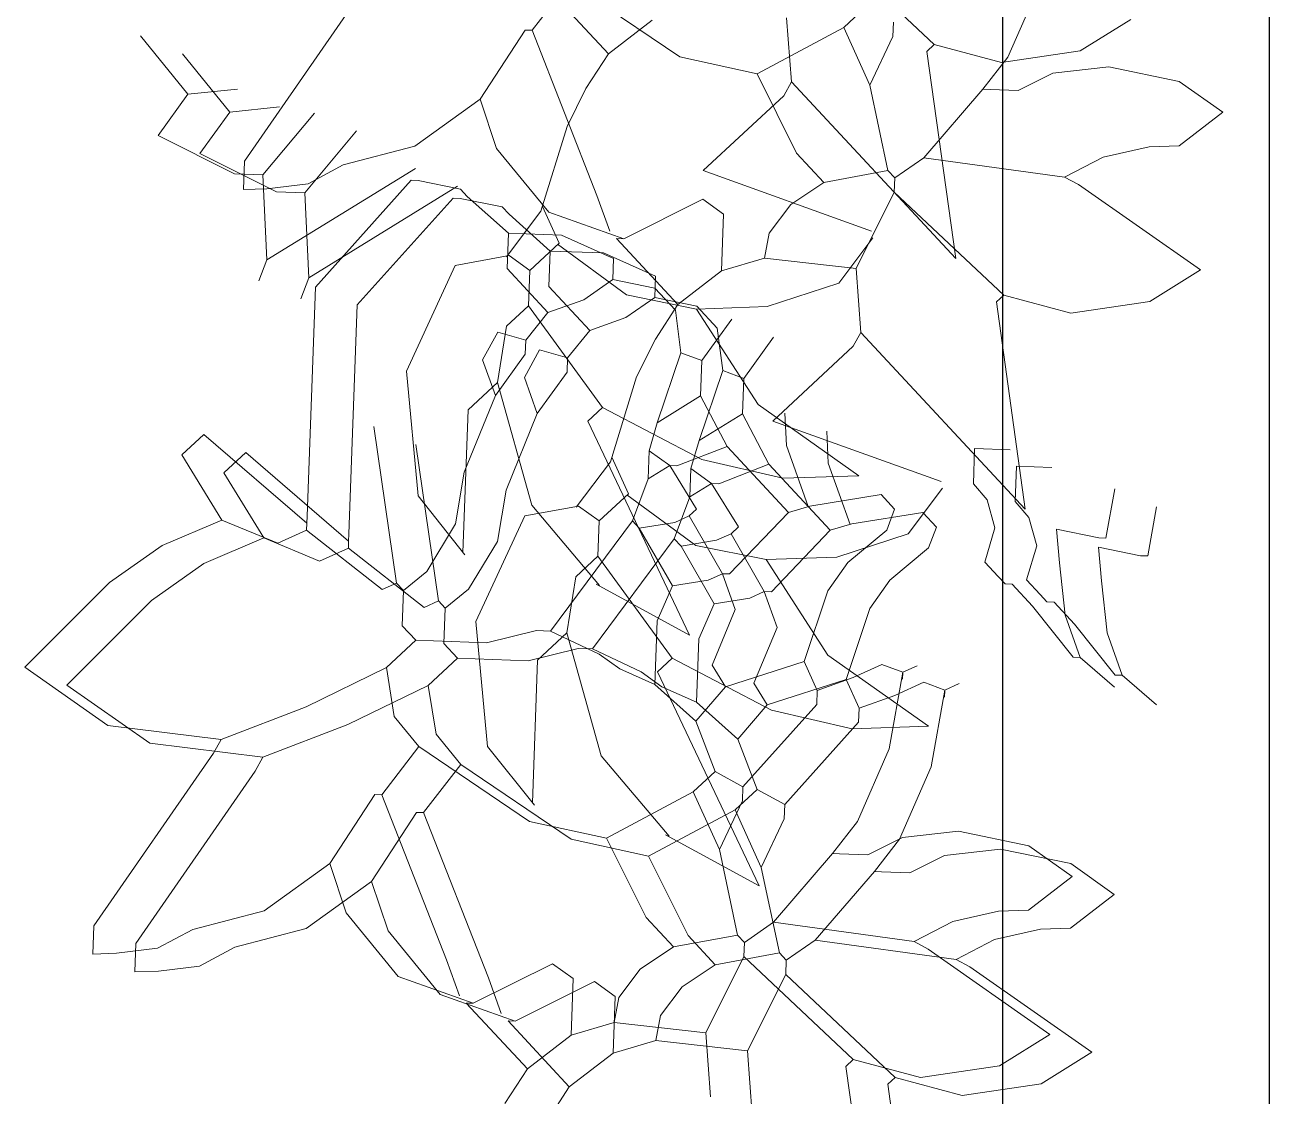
# Model space of a CAD drawing. Header units: millimetres. Extents: x 2667 to 2848, y -1 to 1765.
# Drawn here: x 2814.5348 to 2815.0014, y 1726.9797 to 1727.3815 of the extents above; entities that cross this region are included whole.
import ezdxf

# ---------------------------------------------------------------- set-up
doc = ezdxf.new("R2010")
doc.units = ezdxf.units.MM
doc.layers.add('PROIEZIONI', color=145, linetype='Continuous')
doc.layers.add('VERDE_giardino', color=74, linetype='Continuous', lineweight=9)

msp = doc.modelspace()

# ---------------------------------------------------------------- linework, layer by layer
at = {"layer": 'PROIEZIONI'}
for p, q in [((2814.90139, 1744.90356), (2814.90139, 1727.16743)), ((2815.00139, 1744.90356), (2815.00139, 1727.16743)), ((2814.90139, 1736.7425), (2814.90139, 1719.00637)), ((2815.00139, 1736.7425), (2815.00139, 1719.00637))]:
    msp.add_line(p, q, dxfattribs=at)
at = {"layer": 'VERDE_giardino'}
for p, q in [((2814.83476, 1727.41272), (2814.87582, 1727.37408)), ((2814.6171, 1727.3303), (2814.66191, 1727.395)), ((2814.72503, 1727.37943), (2814.73896, 1727.3975)), ((2814.73063, 1727.39529), (2814.75361, 1727.37057)), ((2814.73896, 1727.3975), (2814.7804, 1727.36945)), ((2814.90345, 1727.36942), (2814.91537, 1727.39664)), ((2814.84184, 1727.38048), (2814.85008, 1727.38814)), ((2814.75361, 1727.37057), (2814.77, 1727.38324)), ((2814.80936, 1727.36309), (2814.84184, 1727.38048)), ((2814.82045, 1727.38406), (2814.82223, 1727.36011)), ((2814.84184, 1727.38048), (2814.85166, 1727.35889)), ((2814.86029, 1727.37716), (2814.86048, 1727.38245)), ((2814.94955, 1727.38354), (2814.93058, 1727.3717)), ((2814.59594, 1727.35544), (2814.57815, 1727.37732)), ((2814.70552, 1727.3536), (2814.72239, 1727.37952)), ((2814.72239, 1727.37952), (2814.72503, 1727.37943)), ((2814.72503, 1727.37943), (2814.74931, 1727.31751)), ((2814.85166, 1727.35889), (2814.86029, 1727.37716)), ((2814.61163, 1727.34874), (2814.59385, 1727.37062)), ((2814.75361, 1727.37057), (2814.74518, 1727.35761)), ((2814.87307, 1727.37152), (2814.87582, 1727.37408)), ((2814.88388, 1727.2938), (2814.87307, 1727.37152)), ((2814.90097, 1727.36734), (2814.87582, 1727.37408)), ((2814.93058, 1727.3717), (2814.90097, 1727.36734)), ((2814.7804, 1727.36945), (2814.80936, 1727.36309)), ((2814.89407, 1727.35734), (2814.90345, 1727.36942)), ((2814.94132, 1727.36578), (2814.92033, 1727.36337)), ((2814.96771, 1727.36028), (2814.94132, 1727.36578)), ((2814.80936, 1727.36309), (2814.8242, 1727.33336)), ((2814.92033, 1727.36337), (2814.90732, 1727.35686)), ((2814.59594, 1727.35544), (2814.61458, 1727.35741)), ((2814.74518, 1727.35761), (2814.73816, 1727.34339)), ((2814.81939, 1727.35491), (2814.82223, 1727.36011)), ((2814.82223, 1727.36011), (2814.88388, 1727.2938)), ((2814.85166, 1727.35889), (2814.85846, 1727.3268)), ((2814.8719, 1727.33162), (2814.89407, 1727.35734)), ((2814.89407, 1727.35734), (2814.89672, 1727.35725)), ((2814.90732, 1727.35686), (2814.89672, 1727.35725)), ((2814.98398, 1727.34876), (2814.96771, 1727.36028)), ((2814.59594, 1727.35544), (2814.58475, 1727.33992)), ((2814.68099, 1727.33592), (2814.70552, 1727.3536)), ((2814.71167, 1727.33513), (2814.70552, 1727.3536)), ((2814.78917, 1727.32681), (2814.81939, 1727.35491)), ((2814.61163, 1727.34874), (2814.60045, 1727.33323)), ((2814.61163, 1727.34874), (2814.63028, 1727.35071)), ((2814.62402, 1727.32522), (2814.64345, 1727.34839)), ((2814.98398, 1727.34876), (2814.9676, 1727.33609)), ((2814.73816, 1727.34339), (2814.72832, 1727.31158)), ((2814.58475, 1727.33992), (2814.61342, 1727.3256)), ((2814.63972, 1727.31852), (2814.65914, 1727.3417)), ((2814.60045, 1727.33323), (2814.62912, 1727.31891)), ((2814.65419, 1727.32894), (2814.68099, 1727.33592)), ((2814.73123, 1727.31127), (2814.71167, 1727.33513)), ((2814.8242, 1727.33336), (2814.83441, 1727.32237)), ((2814.93913, 1727.33185), (2814.95637, 1727.33576)), ((2814.95637, 1727.33576), (2814.9676, 1727.33609)), ((2814.61671, 1727.31969), (2814.6171, 1727.3303)), ((2814.65419, 1727.32894), (2814.64097, 1727.32187)), ((2814.86101, 1727.32405), (2814.8719, 1727.33162)), ((2814.8719, 1727.33162), (2814.92471, 1727.32438)), ((2814.92471, 1727.32438), (2814.93913, 1727.33185)), ((2814.61342, 1727.3256), (2814.62402, 1727.32522)), ((2814.62402, 1727.32522), (2814.62552, 1727.29332)), ((2814.62552, 1727.29332), (2814.68127, 1727.32764)), ((2814.85233, 1727.30416), (2814.78917, 1727.32681)), ((2814.83441, 1727.32237), (2814.85846, 1727.3268)), ((2814.85846, 1727.3268), (2814.86101, 1727.32405)), ((2814.86081, 1727.31875), (2814.86101, 1727.32405)), ((2814.92471, 1727.32438), (2814.92992, 1727.32154)), ((2814.62558, 1727.31999), (2814.61671, 1727.31969)), ((2814.64097, 1727.32187), (2814.62558, 1727.31999)), ((2814.64122, 1727.28662), (2814.69697, 1727.32094)), ((2814.67968, 1727.32319), (2814.64372, 1727.2831)), ((2814.68233, 1727.32309), (2814.67968, 1727.32319)), ((2814.68233, 1727.32309), (2814.69814, 1727.31987)), ((2814.69814, 1727.31987), (2814.70069, 1727.31712)), ((2814.83441, 1727.32237), (2814.82197, 1727.31405)), ((2814.92992, 1727.32154), (2814.9756, 1727.28956)), ((2814.62912, 1727.31891), (2814.63972, 1727.31852)), ((2814.63972, 1727.31852), (2814.64122, 1727.28662)), ((2814.69537, 1727.3165), (2814.65942, 1727.27641)), ((2814.69803, 1727.3164), (2814.69537, 1727.3165)), ((2814.69803, 1727.3164), (2814.71383, 1727.31317)), ((2814.70069, 1727.31712), (2814.71611, 1727.30329)), ((2814.74931, 1727.31751), (2814.75413, 1727.30406)), ((2814.75934, 1727.30122), (2814.78907, 1727.31606)), ((2814.78907, 1727.31606), (2814.79682, 1727.31047)), ((2814.84651, 1727.29009), (2814.86081, 1727.31875)), ((2814.86081, 1727.31875), (2814.90187, 1727.28011)), ((2814.71383, 1727.31317), (2814.71638, 1727.31043)), ((2814.72832, 1727.31158), (2814.71544, 1727.2945)), ((2814.71638, 1727.31043), (2814.7318, 1727.2966)), ((2814.72886, 1727.31332), (2814.7351, 1727.2996)), ((2814.75934, 1727.30122), (2814.73123, 1727.31127)), ((2814.79682, 1727.31047), (2814.79605, 1727.28927)), ((2814.82197, 1727.31405), (2814.81392, 1727.30338)), ((2814.71611, 1727.30329), (2814.71562, 1727.29004)), ((2814.71611, 1727.30329), (2814.73602, 1727.30261)), ((2814.73602, 1727.30261), (2814.75557, 1727.29389)), ((2814.75668, 1727.30132), (2814.77967, 1727.2766)), ((2814.75668, 1727.30132), (2814.75934, 1727.30122)), ((2814.81392, 1727.30338), (2814.81214, 1727.29399)), ((2814.83999, 1727.2846), (2814.85283, 1727.30164)), ((2814.7351, 1727.2996), (2814.72412, 1727.28938)), ((2814.7318, 1727.2966), (2814.73132, 1727.28334)), ((2814.7318, 1727.2966), (2814.75172, 1727.29591)), ((2814.76037, 1727.28019), (2814.7345, 1727.29917)), ((2814.75172, 1727.29591), (2814.77127, 1727.2872)), ((2814.62552, 1727.29332), (2814.62257, 1727.28546)), ((2814.69618, 1727.29125), (2814.67785, 1727.25162)), ((2814.69618, 1727.29125), (2814.71636, 1727.29497)), ((2814.71636, 1727.29497), (2814.72412, 1727.28938)), ((2814.75528, 1727.28594), (2814.75557, 1727.29389)), ((2814.79605, 1727.28927), (2814.81214, 1727.29399)), ((2814.81214, 1727.29399), (2814.84651, 1727.29009)), ((2814.64122, 1727.28662), (2814.63827, 1727.27877)), ((2814.71562, 1727.29004), (2814.73094, 1727.27355)), ((2814.72364, 1727.27613), (2814.72412, 1727.28938)), ((2814.77098, 1727.27925), (2814.77127, 1727.2872)), ((2814.77967, 1727.2766), (2814.79605, 1727.28927)), ((2814.84651, 1727.29009), (2814.84828, 1727.26614)), ((2814.9756, 1727.28956), (2814.95663, 1727.27772)), ((2814.64372, 1727.2831), (2814.64059, 1727.19724)), ((2814.73132, 1727.28334), (2814.74664, 1727.26686)), ((2814.74439, 1727.27837), (2814.75528, 1727.28594)), ((2814.75528, 1727.28594), (2814.77108, 1727.28271)), ((2814.77108, 1727.28271), (2814.77875, 1727.27447)), ((2814.81319, 1727.27586), (2814.83999, 1727.2846)), ((2814.73094, 1727.27355), (2814.74439, 1727.27837)), ((2814.76009, 1727.27168), (2814.77098, 1727.27925)), ((2814.78667, 1727.27488), (2814.76037, 1727.28019)), ((2814.77098, 1727.27925), (2814.78678, 1727.27602)), ((2814.89912, 1727.27755), (2814.90187, 1727.28011)), ((2814.90993, 1727.19982), (2814.89912, 1727.27755)), ((2814.92703, 1727.27336), (2814.90187, 1727.28011)), ((2814.95663, 1727.27772), (2814.92703, 1727.27336)), ((2814.65942, 1727.27641), (2814.65629, 1727.19054)), ((2814.7154, 1727.26847), (2814.72364, 1727.27613)), ((2814.72261, 1727.26325), (2814.73094, 1727.27355)), ((2814.72364, 1727.27613), (2814.75144, 1727.23796)), ((2814.77967, 1727.2766), (2814.77123, 1727.26364)), ((2814.77875, 1727.27447), (2814.78081, 1727.25847)), ((2814.78667, 1727.27488), (2814.81319, 1727.27586)), ((2814.80981, 1727.23903), (2814.78667, 1727.27488)), ((2814.78678, 1727.27602), (2814.79444, 1727.26778)), ((2814.71198, 1727.24736), (2814.7154, 1727.26847)), ((2814.74664, 1727.26686), (2814.76009, 1727.27168)), ((2814.78867, 1727.25553), (2814.79985, 1727.27104)), ((2814.79444, 1727.26778), (2814.79651, 1727.25178)), ((2814.70642, 1727.25588), (2814.71211, 1727.26628)), ((2814.71211, 1727.26628), (2814.72261, 1727.26325)), ((2814.72241, 1727.25794), (2814.72261, 1727.26325)), ((2814.73831, 1727.25655), (2814.74664, 1727.26686)), ((2814.77123, 1727.26364), (2814.76421, 1727.24942)), ((2814.80437, 1727.24884), (2814.81555, 1727.26435)), ((2814.84544, 1727.26093), (2814.84828, 1727.26614)), ((2814.84828, 1727.26614), (2814.90993, 1727.19982)), ((2814.72211, 1727.24918), (2814.7278, 1727.25959)), ((2814.7278, 1727.25959), (2814.73831, 1727.25655)), ((2814.7719, 1727.23226), (2814.78081, 1727.25847)), ((2814.78081, 1727.25847), (2814.78867, 1727.25553)), ((2814.81523, 1727.23284), (2814.84544, 1727.26093)), ((2814.71124, 1727.24243), (2814.70642, 1727.25588)), ((2814.71124, 1727.24243), (2814.72241, 1727.25794)), ((2814.73811, 1727.25125), (2814.73831, 1727.25655)), ((2814.78818, 1727.24228), (2814.78867, 1727.25553)), ((2814.67785, 1727.25162), (2814.68226, 1727.20479)), ((2814.72693, 1727.23573), (2814.72211, 1727.24918)), ((2814.72693, 1727.23573), (2814.73811, 1727.25125)), ((2814.76421, 1727.24942), (2814.75437, 1727.2176)), ((2814.78759, 1727.22556), (2814.79651, 1727.25178)), ((2814.79651, 1727.25178), (2814.80437, 1727.24884)), ((2814.70098, 1727.23715), (2814.71198, 1727.24736)), ((2814.72491, 1727.20129), (2814.71198, 1727.24736)), ((2814.80388, 1727.23559), (2814.80437, 1727.24884)), ((2814.69957, 1727.21367), (2814.71124, 1727.24243)), ((2814.7719, 1727.23226), (2814.78818, 1727.24228)), ((2814.78818, 1727.24228), (2814.79811, 1727.22334)), ((2814.69903, 1727.18363), (2814.70098, 1727.23715)), ((2814.71527, 1727.20697), (2814.72693, 1727.23573)), ((2814.75144, 1727.23796), (2814.74594, 1727.23285)), ((2814.75144, 1727.23796), (2814.78868, 1727.21841)), ((2814.78759, 1727.22556), (2814.80388, 1727.23559)), ((2814.80388, 1727.23559), (2814.81381, 1727.21665)), ((2814.84754, 1727.21238), (2814.80981, 1727.23903)), ((2814.81979, 1727.23582), (2814.82037, 1727.22377)), ((2814.67417, 1727.17213), (2814.6657, 1727.23082)), ((2814.74594, 1727.23285), (2814.78405, 1727.15256)), ((2814.76886, 1727.22175), (2814.7719, 1727.23226)), ((2814.87838, 1727.21018), (2814.81523, 1727.23284)), ((2814.59366, 1727.22018), (2814.6019, 1727.22784)), ((2814.6019, 1727.22784), (2814.64049, 1727.19459)), ((2814.83549, 1727.22913), (2814.83607, 1727.21707)), ((2814.60936, 1727.21348), (2814.6176, 1727.22114)), ((2814.6176, 1727.22114), (2814.65619, 1727.18789)), ((2814.68987, 1727.16543), (2814.6814, 1727.22413)), ((2814.76848, 1727.21116), (2814.76886, 1727.22175)), ((2814.76886, 1727.22175), (2814.77662, 1727.21616)), ((2814.77927, 1727.21607), (2814.79811, 1727.22334)), ((2814.78456, 1727.21506), (2814.78759, 1727.22556)), ((2814.79811, 1727.22334), (2814.8211, 1727.19862)), ((2814.82037, 1727.22377), (2814.82856, 1727.2008)), ((2814.89048, 1727.20936), (2814.89096, 1727.22262)), ((2814.89096, 1727.22262), (2814.90422, 1727.22213)), ((2814.60869, 1727.19575), (2814.59366, 1727.22018)), ((2814.75437, 1727.2176), (2814.74149, 1727.20053)), ((2814.75491, 1727.21935), (2814.76116, 1727.20562)), ((2814.78868, 1727.21841), (2814.81899, 1727.21148)), ((2814.79497, 1727.20937), (2814.81381, 1727.21665)), ((2814.81381, 1727.21665), (2814.8368, 1727.19192)), ((2814.83607, 1727.21707), (2814.84425, 1727.19411)), ((2814.62439, 1727.18905), (2814.60936, 1727.21348)), ((2814.69957, 1727.21367), (2814.69633, 1727.19438)), ((2814.76848, 1727.21116), (2814.77662, 1727.21616)), ((2814.77662, 1727.21616), (2814.78664, 1727.19987)), ((2814.77662, 1727.21616), (2814.77927, 1727.21607)), ((2814.78417, 1727.20446), (2814.78456, 1727.21506)), ((2814.78456, 1727.21506), (2814.79232, 1727.20947)), ((2814.81899, 1727.21148), (2814.84754, 1727.21238)), ((2814.90618, 1727.20267), (2814.90666, 1727.21592)), ((2814.90666, 1727.21592), (2814.91992, 1727.21544)), ((2814.76259, 1727.19545), (2814.76848, 1727.21116)), ((2814.78417, 1727.20446), (2814.79232, 1727.20947)), ((2814.79232, 1727.20947), (2814.80234, 1727.19318)), ((2814.79232, 1727.20947), (2814.79497, 1727.20937)), ((2814.86604, 1727.19063), (2814.87888, 1727.20766)), ((2814.89561, 1727.20334), (2814.89048, 1727.20936)), ((2814.94016, 1727.18898), (2814.94349, 1727.20743)), ((2814.68226, 1727.20479), (2814.69979, 1727.18276)), ((2814.71527, 1727.20697), (2814.71203, 1727.18769)), ((2814.76116, 1727.20562), (2814.75017, 1727.1954)), ((2814.78642, 1727.18622), (2814.76056, 1727.20519)), ((2814.77829, 1727.18875), (2814.78417, 1727.20446)), ((2814.82915, 1727.20098), (2814.85584, 1727.20531)), ((2814.85584, 1727.20531), (2814.86095, 1727.19983)), ((2814.89855, 1727.19281), (2814.89561, 1727.20334)), ((2814.91131, 1727.19665), (2814.90618, 1727.20267)), ((2814.72224, 1727.19727), (2814.74242, 1727.201)), ((2814.7503, 1727.1712), (2814.72491, 1727.20129)), ((2814.74242, 1727.201), (2814.75017, 1727.1954)), ((2814.78664, 1727.19987), (2814.7839, 1727.19732)), ((2814.79902, 1727.17554), (2814.8211, 1727.19862)), ((2814.8211, 1727.19862), (2814.82915, 1727.20098)), ((2814.84484, 1727.19429), (2814.87154, 1727.19862)), ((2814.86095, 1727.19983), (2814.858, 1727.19197)), ((2814.87154, 1727.19862), (2814.87665, 1727.19313)), ((2814.95586, 1727.18228), (2814.95919, 1727.20074)), ((2814.58624, 1727.1862), (2814.60869, 1727.19575)), ((2814.60869, 1727.19575), (2814.62961, 1727.18702)), ((2814.6404, 1727.19194), (2814.64049, 1727.19459)), ((2814.64049, 1727.19459), (2814.64059, 1727.19724)), ((2814.69633, 1727.19438), (2814.68546, 1727.1765)), ((2814.72224, 1727.19727), (2814.70391, 1727.15765)), ((2814.7319, 1727.1541), (2814.76259, 1727.19545)), ((2814.74969, 1727.18216), (2814.75017, 1727.1954)), ((2814.76259, 1727.19545), (2814.76515, 1727.1927)), ((2814.76515, 1727.1927), (2814.7785, 1727.19487)), ((2814.7785, 1727.19487), (2814.7839, 1727.19732)), ((2814.7839, 1727.19732), (2814.79638, 1727.17564)), ((2814.80234, 1727.19318), (2814.79959, 1727.19063)), ((2814.8368, 1727.19192), (2814.84484, 1727.19429)), ((2814.87665, 1727.19313), (2814.8737, 1727.18528)), ((2814.91425, 1727.18612), (2814.91131, 1727.19665)), ((2814.60194, 1727.17951), (2814.62439, 1727.18905)), ((2814.62439, 1727.18905), (2814.6453, 1727.18033)), ((2814.62961, 1727.18702), (2814.6404, 1727.19194)), ((2814.6404, 1727.19194), (2814.66878, 1727.16967)), ((2814.65619, 1727.18789), (2814.65629, 1727.19054)), ((2814.7476, 1727.14741), (2814.77829, 1727.18875)), ((2814.76515, 1727.1927), (2814.77763, 1727.17102)), ((2814.77829, 1727.18875), (2814.78085, 1727.186)), ((2814.79419, 1727.18818), (2814.79959, 1727.19063)), ((2814.79959, 1727.19063), (2814.81207, 1727.16894)), ((2814.81472, 1727.16885), (2814.8368, 1727.19192)), ((2814.83924, 1727.18188), (2814.86604, 1727.19063)), ((2814.858, 1727.19197), (2814.84346, 1727.17986)), ((2814.89472, 1727.18001), (2814.89855, 1727.19281)), ((2814.9217, 1727.1923), (2814.93751, 1727.18908)), ((2814.92277, 1727.17969), (2814.9217, 1727.1923)), ((2814.93751, 1727.18908), (2814.94016, 1727.18898)), ((2814.56658, 1727.1723), (2814.58624, 1727.1862)), ((2814.6453, 1727.18033), (2814.6561, 1727.18525)), ((2814.6561, 1727.18525), (2814.65619, 1727.18789)), ((2814.6561, 1727.18525), (2814.68448, 1727.16298)), ((2814.71203, 1727.18769), (2814.70116, 1727.1698)), ((2814.78085, 1727.186), (2814.79419, 1727.18818)), ((2814.78085, 1727.186), (2814.79332, 1727.16432)), ((2814.81272, 1727.1809), (2814.78642, 1727.18622)), ((2814.8737, 1727.18528), (2814.85916, 1727.17316)), ((2814.91042, 1727.17332), (2814.91425, 1727.18612)), ((2814.9374, 1727.18561), (2814.95321, 1727.18238)), ((2814.93847, 1727.17299), (2814.9374, 1727.18561)), ((2814.58228, 1727.1656), (2814.60194, 1727.17951)), ((2814.74145, 1727.1745), (2814.74969, 1727.18216)), ((2814.74969, 1727.18216), (2814.77749, 1727.14399)), ((2814.81272, 1727.1809), (2814.83924, 1727.18188)), ((2814.83586, 1727.14506), (2814.81272, 1727.1809)), ((2814.84346, 1727.17986), (2814.83595, 1727.16925)), ((2814.89983, 1727.17453), (2814.89472, 1727.18001)), ((2814.92491, 1727.16012), (2814.92277, 1727.17969)), ((2814.95321, 1727.18238), (2814.95586, 1727.18228)), ((2814.68546, 1727.1765), (2814.67673, 1727.16938)), ((2814.73803, 1727.15339), (2814.74145, 1727.1745)), ((2814.79098, 1727.17318), (2814.79638, 1727.17564)), ((2814.79638, 1727.17564), (2814.80119, 1727.1622)), ((2814.79638, 1727.17564), (2814.79902, 1727.17554)), ((2814.89983, 1727.17453), (2814.90238, 1727.17177)), ((2814.53479, 1727.14055), (2814.56658, 1727.1723)), ((2814.66878, 1727.16967), (2814.67417, 1727.17213)), ((2814.67417, 1727.17213), (2814.67673, 1727.16938)), ((2814.70116, 1727.1698), (2814.69243, 1727.16269)), ((2814.74903, 1727.17171), (2814.78405, 1727.15256)), ((2814.77185, 1727.15796), (2814.77763, 1727.17102)), ((2814.77763, 1727.17102), (2814.79098, 1727.17318)), ((2814.85916, 1727.17316), (2814.85165, 1727.16256)), ((2814.90238, 1727.17177), (2814.90503, 1727.17168)), ((2814.90503, 1727.17168), (2814.91269, 1727.16344)), ((2814.91553, 1727.16783), (2814.91042, 1727.17332)), ((2814.9406, 1727.15342), (2814.93847, 1727.17299)), ((2814.55048, 1727.13386), (2814.58228, 1727.1656)), ((2814.67673, 1727.16938), (2814.67625, 1727.15613)), ((2814.68448, 1727.16298), (2814.68987, 1727.16543)), ((2814.68987, 1727.16543), (2814.69243, 1727.16269)), ((2814.79332, 1727.16432), (2814.80667, 1727.16649)), ((2814.80667, 1727.16649), (2814.81207, 1727.16894)), ((2814.81207, 1727.16894), (2814.81689, 1727.1555)), ((2814.81207, 1727.16894), (2814.81472, 1727.16885)), ((2814.83595, 1727.16925), (2814.82702, 1727.14267)), ((2814.91553, 1727.16783), (2814.91808, 1727.16508)), ((2814.91808, 1727.16508), (2814.92073, 1727.16498)), ((2814.69243, 1727.16269), (2814.69195, 1727.14944)), ((2814.78755, 1727.15126), (2814.79332, 1727.16432)), ((2814.80119, 1727.1622), (2814.79247, 1727.14128)), ((2814.85165, 1727.16256), (2814.84272, 1727.13598)), ((2814.91269, 1727.16344), (2814.92792, 1727.14431)), ((2814.92073, 1727.16498), (2814.92839, 1727.15674)), ((2814.67625, 1727.15613), (2814.68135, 1727.15064)), ((2814.70391, 1727.15765), (2814.70831, 1727.11082)), ((2814.77098, 1727.1341), (2814.77185, 1727.15796)), ((2814.93057, 1727.14421), (2814.92491, 1727.16012)), ((2814.92839, 1727.15674), (2814.94361, 1727.13761)), ((2814.70786, 1727.14968), (2814.7266, 1727.1543)), ((2814.7266, 1727.1543), (2814.7319, 1727.1541)), ((2814.72704, 1727.14318), (2814.73803, 1727.15339)), ((2814.7319, 1727.1541), (2814.75016, 1727.14548)), ((2814.75096, 1727.10732), (2814.73803, 1727.15339)), ((2814.78668, 1727.12741), (2814.78755, 1727.15126)), ((2814.81689, 1727.1555), (2814.80816, 1727.13459)), ((2814.94627, 1727.13752), (2814.9406, 1727.15342)), ((2814.67037, 1727.14042), (2814.68135, 1727.15064)), ((2814.68135, 1727.15064), (2814.70786, 1727.14968)), ((2814.69195, 1727.14944), (2814.69705, 1727.14395)), ((2814.72355, 1727.14298), (2814.7423, 1727.1476)), ((2814.7423, 1727.1476), (2814.7476, 1727.14741)), ((2814.7476, 1727.14741), (2814.76586, 1727.13878)), ((2814.68606, 1727.13373), (2814.69705, 1727.14395)), ((2814.69705, 1727.14395), (2814.72355, 1727.14298)), ((2814.72509, 1727.08966), (2814.72704, 1727.14318)), ((2814.75016, 1727.14548), (2814.75792, 1727.13989)), ((2814.77749, 1727.14399), (2814.772, 1727.13888)), ((2814.77749, 1727.14399), (2814.81474, 1727.12444)), ((2814.79748, 1727.13314), (2814.82702, 1727.14267)), ((2814.82702, 1727.14267), (2814.83193, 1727.13188)), ((2814.87359, 1727.11841), (2814.83586, 1727.14506)), ((2814.92792, 1727.14431), (2814.93057, 1727.14421)), ((2814.93057, 1727.14421), (2814.94343, 1727.13313)), ((2814.56591, 1727.1187), (2814.53479, 1727.14055)), ((2814.67037, 1727.14042), (2814.64021, 1727.12575)), ((2814.67327, 1727.1221), (2814.67037, 1727.14042)), ((2814.75792, 1727.13989), (2814.77098, 1727.1341)), ((2814.76586, 1727.13878), (2814.77362, 1727.1332)), ((2814.772, 1727.13888), (2814.8101, 1727.05859)), ((2814.79247, 1727.14128), (2814.79748, 1727.13314)), ((2814.84538, 1727.1367), (2814.85617, 1727.14161)), ((2814.85617, 1727.14161), (2814.86402, 1727.13868)), ((2814.85896, 1727.10993), (2814.86402, 1727.13868)), ((2814.86393, 1727.13603), (2814.86402, 1727.13868)), ((2814.86402, 1727.13868), (2814.86942, 1727.14113)), ((2814.94361, 1727.13761), (2814.94627, 1727.13752)), ((2814.94627, 1727.13752), (2814.95913, 1727.12644)), ((2814.5816, 1727.11201), (2814.55048, 1727.13386)), ((2814.68606, 1727.13373), (2814.65591, 1727.11905)), ((2814.68897, 1727.11541), (2814.68606, 1727.13373)), ((2814.77098, 1727.1341), (2814.7864, 1727.12027)), ((2814.77362, 1727.1332), (2814.78668, 1727.12741)), ((2814.7864, 1727.12027), (2814.79748, 1727.13314)), ((2814.80816, 1727.13459), (2814.81318, 1727.12644)), ((2814.81318, 1727.12644), (2814.84272, 1727.13598)), ((2814.83193, 1727.13188), (2814.84538, 1727.1367)), ((2814.84272, 1727.13598), (2814.84763, 1727.12519)), ((2814.86107, 1727.13001), (2814.87187, 1727.13492)), ((2814.87187, 1727.13492), (2814.87972, 1727.13198)), ((2814.87972, 1727.13198), (2814.88512, 1727.13444)), ((2814.83174, 1727.12658), (2814.83193, 1727.13188)), ((2814.84763, 1727.12519), (2814.86107, 1727.13001)), ((2814.87466, 1727.10324), (2814.87972, 1727.13198)), ((2814.87962, 1727.12933), (2814.87972, 1727.13198)), ((2814.64021, 1727.12575), (2814.60835, 1727.1135)), ((2814.78668, 1727.12741), (2814.8021, 1727.11358)), ((2814.8021, 1727.11358), (2814.81318, 1727.12644)), ((2814.80408, 1727.09574), (2814.83174, 1727.12658)), ((2814.81474, 1727.12444), (2814.84504, 1727.1175)), ((2814.84743, 1727.11989), (2814.84763, 1727.12519)), ((2814.60835, 1727.1135), (2814.56591, 1727.1187)), ((2814.65591, 1727.11905), (2814.62404, 1727.1068)), ((2814.68256, 1727.11079), (2814.67327, 1727.1221)), ((2814.7864, 1727.12027), (2814.79367, 1727.10143)), ((2814.81978, 1727.08905), (2814.84743, 1727.11989)), ((2814.84504, 1727.1175), (2814.87359, 1727.11841)), ((2814.69825, 1727.1041), (2814.68897, 1727.11541)), ((2814.62404, 1727.1068), (2814.5816, 1727.11201)), ((2814.6055, 1727.10829), (2814.60835, 1727.1135)), ((2814.66863, 1727.09272), (2814.68256, 1727.11079)), ((2814.68256, 1727.11079), (2814.72399, 1727.08274)), ((2814.70831, 1727.11082), (2814.72584, 1727.08879)), ((2814.8021, 1727.11358), (2814.80937, 1727.09474)), ((2814.84705, 1727.08271), (2814.85896, 1727.10993)), ((2814.56069, 1727.04359), (2814.6055, 1727.10829)), ((2814.6212, 1727.10159), (2814.62404, 1727.1068)), ((2814.77635, 1727.07723), (2814.75096, 1727.10732)), ((2814.57639, 1727.03689), (2814.6212, 1727.10159)), ((2814.68432, 1727.08602), (2814.69825, 1727.1041)), ((2814.69825, 1727.1041), (2814.73969, 1727.07605)), ((2814.78543, 1727.09377), (2814.79367, 1727.10143)), ((2814.79367, 1727.10143), (2814.80408, 1727.09574)), ((2814.86275, 1727.07602), (2814.87466, 1727.10324)), ((2814.80388, 1727.09045), (2814.80408, 1727.09574)), ((2814.64911, 1727.06689), (2814.66598, 1727.09281)), ((2814.66598, 1727.09281), (2814.66863, 1727.09272)), ((2814.66863, 1727.09272), (2814.69291, 1727.0308)), ((2814.75295, 1727.07638), (2814.78543, 1727.09377)), ((2814.78543, 1727.09377), (2814.79526, 1727.07218)), ((2814.79526, 1727.07218), (2814.80388, 1727.09045)), ((2814.80113, 1727.08708), (2814.80937, 1727.09474)), ((2814.80937, 1727.09474), (2814.81978, 1727.08905)), ((2814.66481, 1727.0602), (2814.68168, 1727.08612)), ((2814.68168, 1727.08612), (2814.68432, 1727.08602)), ((2814.68432, 1727.08602), (2814.7086, 1727.02411)), ((2814.76865, 1727.06969), (2814.80113, 1727.08708)), ((2814.80113, 1727.08708), (2814.81096, 1727.06549)), ((2814.81958, 1727.08375), (2814.81978, 1727.08905)), ((2814.72399, 1727.08274), (2814.75295, 1727.07638)), ((2814.81096, 1727.06549), (2814.81958, 1727.08375)), ((2814.83766, 1727.07064), (2814.84705, 1727.08271)), ((2814.75295, 1727.07638), (2814.76779, 1727.04665)), ((2814.77508, 1727.07774), (2814.8101, 1727.05859)), ((2814.86393, 1727.07666), (2814.85091, 1727.07015)), ((2814.88491, 1727.07907), (2814.86393, 1727.07666)), ((2814.91131, 1727.07357), (2814.88491, 1727.07907)), ((2814.73969, 1727.07605), (2814.76865, 1727.06969)), ((2814.79526, 1727.07218), (2814.80205, 1727.04009)), ((2814.85336, 1727.06394), (2814.86275, 1727.07602)), ((2814.90061, 1727.07237), (2814.87962, 1727.06996)), ((2814.927, 1727.06688), (2814.90061, 1727.07237)), ((2814.92758, 1727.06206), (2814.91131, 1727.07357)), ((2814.76865, 1727.06969), (2814.78349, 1727.03995)), ((2814.8155, 1727.04491), (2814.83766, 1727.07064)), ((2814.83766, 1727.07064), (2814.84031, 1727.07054)), ((2814.85091, 1727.07015), (2814.84031, 1727.07054)), ((2814.87962, 1727.06996), (2814.86661, 1727.06346)), ((2814.62458, 1727.04921), (2814.64911, 1727.06689)), ((2814.65526, 1727.04842), (2814.64911, 1727.06689)), ((2814.81096, 1727.06549), (2814.81775, 1727.03339)), ((2814.83119, 1727.03821), (2814.85336, 1727.06394)), ((2814.85336, 1727.06394), (2814.85601, 1727.06385)), ((2814.86661, 1727.06346), (2814.85601, 1727.06385)), ((2814.94327, 1727.05536), (2814.927, 1727.06688)), ((2814.64028, 1727.04252), (2814.66481, 1727.0602)), ((2814.67096, 1727.04173), (2814.66481, 1727.0602)), ((2814.92758, 1727.06206), (2814.91119, 1727.04938)), ((2814.94327, 1727.05536), (2814.92689, 1727.04269)), ((2814.59779, 1727.04223), (2814.62458, 1727.04921)), ((2814.67482, 1727.02456), (2814.65526, 1727.04842)), ((2814.88272, 1727.04515), (2814.89996, 1727.04905)), ((2814.89996, 1727.04905), (2814.91119, 1727.04938)), ((2814.76779, 1727.04665), (2814.778, 1727.03566)), ((2814.8046, 1727.03734), (2814.8155, 1727.04491)), ((2814.8155, 1727.04491), (2814.8683, 1727.03767)), ((2814.8683, 1727.03767), (2814.88272, 1727.04515)), ((2814.56031, 1727.03298), (2814.56069, 1727.04359)), ((2814.59779, 1727.04223), (2814.58457, 1727.03516)), ((2814.61349, 1727.03554), (2814.64028, 1727.04252)), ((2814.69052, 1727.01786), (2814.67096, 1727.04173)), ((2814.778, 1727.03566), (2814.80205, 1727.04009)), ((2814.78349, 1727.03995), (2814.7937, 1727.02897)), ((2814.80205, 1727.04009), (2814.8046, 1727.03734)), ((2814.89842, 1727.03845), (2814.91566, 1727.04236)), ((2814.91566, 1727.04236), (2814.92689, 1727.04269)), ((2814.58457, 1727.03516), (2814.56918, 1727.03328)), ((2814.576, 1727.02629), (2814.57639, 1727.03689)), ((2814.61349, 1727.03554), (2814.60026, 1727.02846)), ((2814.778, 1727.03566), (2814.76556, 1727.02734)), ((2814.80441, 1727.03204), (2814.8046, 1727.03734)), ((2814.8203, 1727.03065), (2814.83119, 1727.03821)), ((2814.83119, 1727.03821), (2814.884, 1727.03098)), ((2814.8683, 1727.03767), (2814.87351, 1727.03483)), ((2814.87351, 1727.03483), (2814.91919, 1727.00285)), ((2814.884, 1727.03098), (2814.89842, 1727.03845)), ((2814.56918, 1727.03328), (2814.56031, 1727.03298)), ((2814.69291, 1727.0308), (2814.69773, 1727.01736)), ((2814.7901, 1727.00338), (2814.80441, 1727.03204)), ((2814.7937, 1727.02897), (2814.81775, 1727.03339)), ((2814.80441, 1727.03204), (2814.84546, 1726.9934)), ((2814.81775, 1727.03339), (2814.8203, 1727.03065)), ((2814.82011, 1727.02535), (2814.8203, 1727.03065)), ((2814.884, 1727.03098), (2814.88921, 1727.02814)), ((2814.58487, 1727.02659), (2814.576, 1727.02629)), ((2814.60026, 1727.02846), (2814.58487, 1727.02659)), ((2814.70293, 1727.01451), (2814.73266, 1727.02935)), ((2814.73266, 1727.02935), (2814.74042, 1727.02376)), ((2814.76556, 1727.02734), (2814.75751, 1727.01667)), ((2814.7937, 1727.02897), (2814.78126, 1727.02065)), ((2814.8058, 1726.99668), (2814.82011, 1727.02535)), ((2814.82011, 1727.02535), (2814.86116, 1726.9867)), ((2814.88921, 1727.02814), (2814.93489, 1726.99616)), ((2814.70293, 1727.01451), (2814.67482, 1727.02456)), ((2814.7086, 1727.02411), (2814.71342, 1727.01066)), ((2814.71863, 1727.00782), (2814.74836, 1727.02266)), ((2814.74042, 1727.02376), (2814.73964, 1727.00256)), ((2814.74836, 1727.02266), (2814.75611, 1727.01707)), ((2814.78126, 1727.02065), (2814.77321, 1727.00998)), ((2814.71863, 1727.00782), (2814.69052, 1727.01786)), ((2814.75611, 1727.01707), (2814.75534, 1726.99586)), ((2814.75751, 1727.01667), (2814.75574, 1727.00728)), ((2814.70028, 1727.01461), (2814.72326, 1726.98989)), ((2814.70028, 1727.01461), (2814.70293, 1727.01451)), ((2814.71597, 1727.00792), (2814.73896, 1726.9832)), ((2814.71597, 1727.00792), (2814.71863, 1727.00782)), ((2814.73964, 1727.00256), (2814.75574, 1727.00728)), ((2814.75574, 1727.00728), (2814.7901, 1727.00338)), ((2814.77321, 1727.00998), (2814.77144, 1727.00059)), ((2814.72326, 1726.98989), (2814.73964, 1727.00256)), ((2814.7901, 1727.00338), (2814.79188, 1726.97943)), ((2814.91919, 1727.00285), (2814.90022, 1726.99101)), ((2814.75534, 1726.99586), (2814.77144, 1727.00059)), ((2814.77144, 1727.00059), (2814.8058, 1726.99668)), ((2814.73896, 1726.9832), (2814.75534, 1726.99586)), ((2814.8058, 1726.99668), (2814.80758, 1726.97273)), ((2814.84271, 1726.99084), (2814.84546, 1726.9934)), ((2814.87062, 1726.98665), (2814.84546, 1726.9934)), ((2814.93489, 1726.99616), (2814.91592, 1726.98432)), ((2814.72326, 1726.98989), (2814.71483, 1726.97693)), ((2814.85353, 1726.91312), (2814.84271, 1726.99084)), ((2814.90022, 1726.99101), (2814.87062, 1726.98665)), ((2814.73896, 1726.9832), (2814.73052, 1726.97023)), ((2814.85841, 1726.98415), (2814.86116, 1726.9867)), ((2814.86923, 1726.90642), (2814.85841, 1726.98415)), ((2814.88632, 1726.97996), (2814.86116, 1726.9867)), ((2814.91592, 1726.98432), (2814.88632, 1726.97996))]:
    msp.add_line(p, q, dxfattribs=at)
for centre, start, end in [((2814.69618, 1727.29125), 100.7175, 155.4465), ((2814.64372, 1727.2831), 137.7572, 177.5602), ((2814.65942, 1727.27641), 137.7572, 177.5602), ((2814.72224, 1727.19727), 100.7175, 155.4465)]:
    msp.add_arc(centre, 0.000000331, start, end, dxfattribs=at)

doc.saveas('drawing.dxf')
